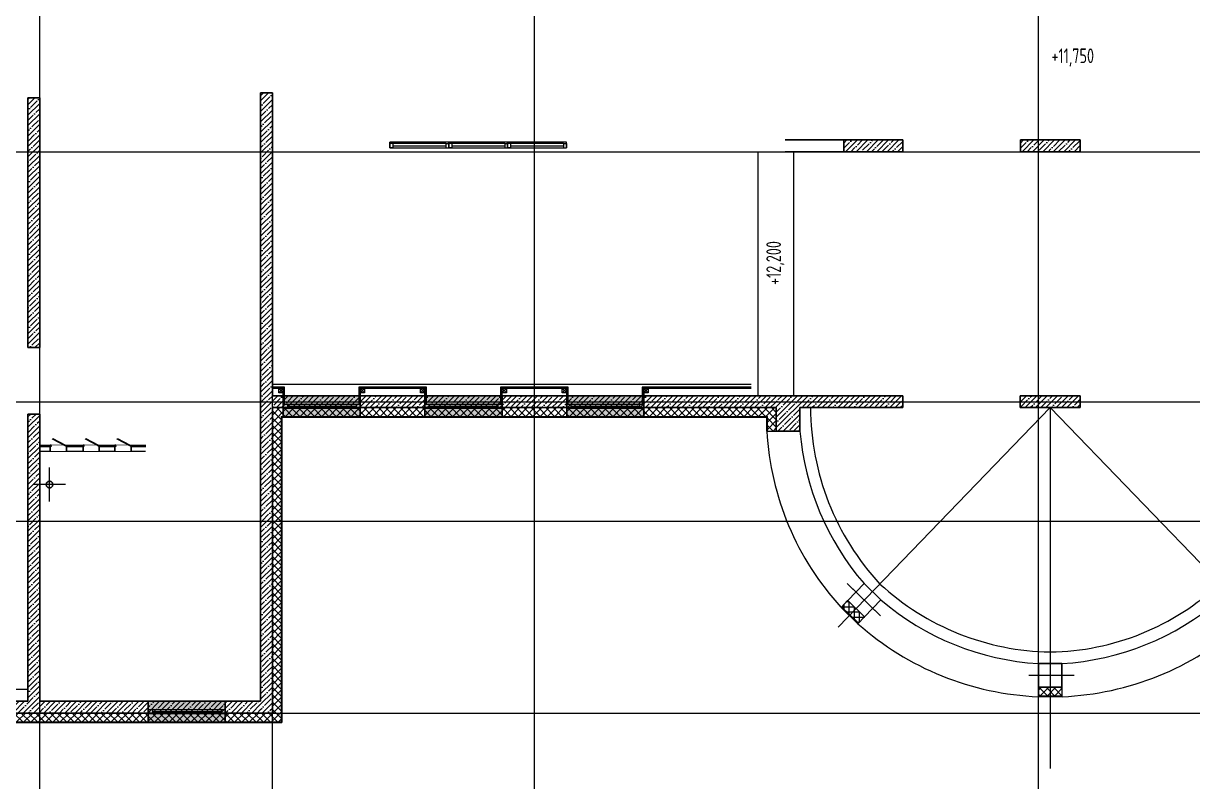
# Model space of a CAD drawing. Header units: millimetres. Extents: x 0 to 546, y 0 to 356.
# Drawn here: x 491.46 to 511.34, y 251.71 to 264.6 of the extents above; entities that cross this region are included whole.
import ezdxf
from ezdxf import colors
from ezdxf.entities.mleader import LeaderData, LeaderLine
from ezdxf.math import Vec2, Vec3

# ---------------------------------------------------------------- set-up
doc = ezdxf.new("R2010")
doc.units = ezdxf.units.MM
doc.linetypes.add('ACAD_ISO02W100', pattern=[15, 12, -3])
doc.linetypes.add('CENTER', pattern=[2, 1.25, -0.25, 0.25, -0.25])
for name, color, linetype, lineweight in [('_0', 250, 'Continuous', 9), ('АР_ГКЛ', 250, 'Continuous', 5), ('АР_Навесной фасад', 147, 'Continuous', 5), ('АР_Окна БЛОК', 250, 'Continuous', 13), ('АР_Оси', 195, 'Continuous', 9), ('АР_Отметки', 250, 'Continuous', 15), ('АР_Подоконники', 163, 'Continuous', 9), ('АР_Сущ Несущая стена', 216, 'Continuous', 30), ('АР_тонкая линия', 250, 'Continuous', 0), ('АР_Утеплитель', 250, 'Continuous', 9), ('АР_Штриховка монолит', 250, 'Continuous', 9), ('Подвал', 250, 'Continuous', 30)]:
    doc.layers.add(name, color=color, linetype=linetype, lineweight=lineweight)
doc.layers.add('ТХ ОБОРУДОВАНИЕ', color=250, linetype='Continuous')
doc.layers.add('ТХ_подиум скрыть', color=7, linetype='Continuous')
doc.styles.add('ISOCPEUR', font='isocpeur.ttf', dxfattribs={"width": 0.7})
pattern_1 = [(45, (279.56179, 191.4235), (-0.08838835, 0.08838835), []), (45, (279.65018, 191.4235), (-0.08838835, 0.08838835), [0.15625, -0.03125, 0, -0.03125])]
pattern_2 = [(45, (551.438105, 191.4235), (-0.06187184, 0.06187184), []), (135, (551.438105, 191.4235), (-0.06187184, -0.06187184), [])]

# ---------------------------------------------------------------- blocks, each defined once
blk = doc.blocks.new('витраж класс')
at = {"layer": 'ТХ ОБОРУДОВАНИЕ', "linetype": 'Continuous', "lineweight": 15}
for p, q in [((971279, -132904), (970279, -132904)), ((970279, -132930), (970279, -132904)), ((970279, -132930), (970279, -133004)), ((970329, -132930), (970279, -132930)), ((970279, -133004), (970279, -132930)), ((970329, -132930), (970329, -133004)), ((971229, -132930), (970329, -132930)), ((970329, -132967), (971229, -132967)), ((971229, -132930), (971279, -132930)), ((971229, -132930), (971229, -133004)), ((971279, -132930), (971279, -132904)), ((971279, -132930), (971279, -133004)), ((971279, -133004), (971279, -132930)), ((970329, -133004), (970279, -133004)), ((970279, -133004), (971279, -133004)), ((970329, -133004), (971229, -133004)), ((971229, -133004), (971279, -133004))]:
    blk.add_line(p, q, dxfattribs=at)
blk = doc.blocks.new('_DotSmall')
at = {"color": 0, "linetype": 'ByBlock', "const_width": 0.5}
blk.add_lwpolyline([(-0.0625, 0, 1), (0.0625, 0, 1)], format="xyb", close=True, dxfattribs=at)
blk = doc.blocks.new('A$Ce02d65bd')
at = {"ltscale": 100}
for points in [[(0, 0), (0, 75), (75, 75), (75, 0), (0, 0)], [(0, 0), (75, 75)], [(0, 75), (75, 0)]]:
    blk.add_lwpolyline(points, dxfattribs=at)
blk = doc.blocks.new('*U40')
at = {"true_color": 0xffffff}
h = blk.add_hatch(color=7, dxfattribs=at)
h.dxf.hatch_style = 1
h.paths.add_polyline_path([(-1310, -140), (0, -140), (0, 220), (-1310, 220)])
at = {"lineweight": 30}
for p, q in [((-1310, -140), (-1310, 220)), ((0, -140), (0, 220))]:
    blk.add_line(p, q, dxfattribs=at)
for p, q in [((0, 220), (-1310, 220)), ((-1310, 70), (0, 70)), ((-1310, 0), (0, 0)), ((-1240, 0), (-1240, 70)), ((-1240, 35), (-70, 35)), ((-70, 0), (-70, 70)), ((-1310, -140), (0, -140)), ((-1310, -140), (-1310, -140)), ((-1310, -140), (-1310, -140)), ((0, -140), (0, -140)), ((0, -140), (0, -140))]:
    blk.add_line(p, q)
blk = doc.blocks.new('*U103')
at = {"color": 7}
blk.add_wipeout([(-565, 60), (445, 60), (445, -310), (-565, -310)], dxfattribs=at)
for p, q in [((-530, 60), (-565, 60)), ((-550, 60), (-550, -10)), ((-550, -10), (-550, 60)), ((-510, 60), (-530, 60)), ((-510, 20), (-510, 60)), ((-500, 20), (-510, 20)), ((-500, -10), (-500, 20)), ((380, -10), (380, 20)), ((380, 20), (390, 20)), ((390, 20), (390, 60)), ((390, 60), (410, 60)), ((410, 60), (445, 60)), ((430, 60), (430, -10)), ((430, -10), (430, 60)), ((-565, -10), (-530, -10)), ((-530, -10), (-500, -10)), ((410, -10), (380, -10)), ((445, -10), (410, -10))]:
    blk.add_line(p, q)
at = {"lineweight": 30}
for p, q in [((-565, 60), (-565, -310)), ((445, 60), (445, -310))]:
    blk.add_line(p, q, dxfattribs=at)
blk.add_lwpolyline([(389, 60), (370, 25), (-424, 448), (-406, 483)], close=True)
blk = doc.blocks.new('*U102')
at = {"color": 7}
blk.add_wipeout([(-565, 60), (445, 60), (445, -310), (-565, -310)], dxfattribs=at)
for p, q in [((-530, 60), (-565, 60)), ((-550, 60), (-550, -10)), ((-550, -10), (-550, 60)), ((-510, 60), (-530, 60)), ((-510, 20), (-510, 60)), ((-500, 20), (-510, 20)), ((-500, -10), (-500, 20)), ((380, -10), (380, 20)), ((380, 20), (390, 20)), ((390, 20), (390, 60)), ((390, 60), (410, 60)), ((410, 60), (445, 60)), ((430, 60), (430, -10)), ((430, -10), (430, 60)), ((-565, -10), (-530, -10)), ((-530, -10), (-500, -10)), ((410, -10), (380, -10)), ((445, -10), (410, -10))]:
    blk.add_line(p, q)
at = {"lineweight": 30}
for p, q in [((-565, 60), (-565, -310)), ((445, 60), (445, -310))]:
    blk.add_line(p, q, dxfattribs=at)
blk.add_lwpolyline([(389, 60), (370, 25), (-424, 448), (-406, 483)], close=True)
blk = doc.blocks.new('*U104')
at = {"color": 7}
blk.add_wipeout([(-565, 60), (445, 60), (445, -310), (-565, -310)], dxfattribs=at)
for p, q in [((-530, 60), (-565, 60)), ((-550, 60), (-550, -10)), ((-550, -10), (-550, 60)), ((-510, 60), (-530, 60)), ((-510, 20), (-510, 60)), ((-500, 20), (-510, 20)), ((-500, -10), (-500, 20)), ((380, -10), (380, 20)), ((380, 20), (390, 20)), ((390, 20), (390, 60)), ((390, 60), (410, 60)), ((410, 60), (445, 60)), ((430, 60), (430, -10)), ((430, -10), (430, 60)), ((-565, -10), (-530, -10)), ((-530, -10), (-500, -10)), ((410, -10), (380, -10)), ((445, -10), (410, -10))]:
    blk.add_line(p, q)
at = {"lineweight": 30}
for p, q in [((-565, 60), (-565, -310)), ((445, 60), (445, -310))]:
    blk.add_line(p, q, dxfattribs=at)
blk.add_lwpolyline([(389, 60), (370, 25), (-424, 448), (-406, 483)], close=True)
blk = doc.blocks.new('A$C0e870455')
at = {"layer": 'АР_Оси', "linetype": 'CENTER', "ltscale": 1000}
for p, q in [((0, -288), (0, 288)), ((269, 0), (-269, 0))]:
    blk.add_line(p, q, dxfattribs=at)
at = {"layer": 'АР_Оси', "linetype": 'CENTER', "lineweight": 30, "ltscale": 1000}
blk.add_circle((0, 0), 56, dxfattribs=at)
blk = doc.blocks.new('прпр')
at = {"layer": 'АР_Утеплитель', "ltscale": 100}
h = blk.add_hatch(dxfattribs=at)
h.set_pattern_fill('ANSI37', color=256, scale=0.7)
h.set_pattern_definition([(45, (-470.524225, 295.78271), (-0.061871843, 0.061871843), []), (135, (-470.524225, 295.78271), (-0.061871843, -0.061871843), [])])
h.paths.add_polyline_path([(474.4724, 256.2392), (480.8224, 256.2392), (480.8224, 274.1092), (486.4622, 274.1092), (486.4622, 274.2592), (480.6724, 274.2592), (480.6724, 256.3892), (474.3224, 256.3892), (474.3224, 246.3792), (487.7224, 246.3792), (487.7224, 252.7292), (495.8424, 252.7292), (495.8424, 257.9192), (504.1098, 257.9192), (504.1098, 257.6692), (504.2598, 257.6692), (504.2598, 258.0692), (495.6924, 258.0692), (495.6924, 252.8792), (487.5724, 252.8792), (487.5724, 246.5292), (474.4724, 246.5292)])
h = blk.add_hatch(dxfattribs=at)
h.set_pattern_fill('ANSI37', color=256, scale=0.7, angle=45)
h.set_pattern_definition([(90, (551.438105, 191.4235), (-0.0875, 0), []), (180, (551.438105, 191.4235), (0, -0.0875), [])])
h.paths.add_polyline_path([(505.7602, 254.5118), (505.6559, 254.4039), (505.3682, 254.6818), (505.4724, 254.7897)])
h = blk.add_hatch(dxfattribs=at)
h.set_pattern_fill('ANSI37', color=256, scale=0.7)
h.set_pattern_definition(pattern_2)
h.paths.add_polyline_path([(508.7174, 253.317), (508.7174, 253.167), (509.1174, 253.167), (509.1174, 253.317)])
h = blk.add_hatch(dxfattribs=at)
h.set_pattern_fill('ANSI37', color=256, scale=0.7)
h.set_pattern_definition(pattern_2)
h.paths.add_polyline_path([(508.7174, 253.317), (508.7174, 253.167), (509.1174, 253.167), (509.1174, 253.317)])
at = {"layer": 'АР_Штриховка монолит', "ltscale": 100}
h = blk.add_hatch(dxfattribs=at)
h.set_pattern_fill('ANSI35', scale=0.5)
h.set_pattern_definition(pattern_1)
h.paths.add_polyline_path([(495.6924, 258.0692), (495.6924, 258.2692), (495.6924, 262.4192), (495.6924, 262.6192), (495.6924, 263.4067), (495.4924, 263.4067), (495.4924, 253.0792), (495.4924, 252.8792), (495.6924, 252.8792)])
h = blk.add_hatch(dxfattribs=at)
h.set_pattern_fill('ANSI35', scale=0.5)
h.set_pattern_definition(pattern_1)
h.paths.add_polyline_path([(491.7374, 263.3317), (491.5374, 263.3317), (491.5374, 259.0903), (491.7374, 259.0903)])
h = blk.add_hatch(dxfattribs=at)
h.set_pattern_fill('ANSI35', scale=0.5)
h.set_pattern_definition([(45, (276.58179, 191.4235), (-0.08838835, 0.08838835), []), (45, (276.67018, 191.4235), (-0.08838835, 0.08838835), [0.15625, -0.03125, 0, -0.03125])])
h.paths.add_polyline_path([(506.4094, 262.6192), (505.4094, 262.6192), (505.4094, 262.4192), (506.4094, 262.4192)])
h = blk.add_hatch(dxfattribs=at)
h.set_pattern_fill('ANSI35', scale=0.5)
h.set_pattern_definition([(45, (279.58183, 191.4235), (-0.08838835, 0.08838835), []), (45, (279.67021, 191.4235), (-0.08838835, 0.08838835), [0.15625, -0.03125, 0, -0.03125])])
h.paths.add_polyline_path([(509.4294, 262.6192), (508.4094, 262.6192), (508.4094, 262.4192), (509.4294, 262.4192)])
h = blk.add_hatch(dxfattribs=at)
h.set_pattern_fill('ANSI35', scale=0.5)
h.set_pattern_definition(pattern_1)
h.paths.add_polyline_path([(506.4094, 258.2692), (495.6924, 258.2692), (495.6924, 258.0692), (504.2598, 258.0692), (504.2598, 257.6692), (504.662, 257.6692), (504.662, 258.0692), (506.4094, 258.0692)])
h = blk.add_hatch(dxfattribs=at)
h.set_pattern_fill('ANSI35', scale=0.5)
h.set_pattern_definition([(45, (279.56381, 191.4235), (-0.08838835, 0.08838835), []), (45, (279.6522, 191.4235), (-0.08838835, 0.08838835), [0.15625, -0.03125, 0, -0.03125])])
h.paths.add_polyline_path([(509.4274, 258.2692), (508.4074, 258.2692), (508.4074, 258.0692), (509.4274, 258.0692)])
h = blk.add_hatch(dxfattribs=at)
h.set_pattern_fill('ANSI35', scale=0.5)
h.set_pattern_definition(pattern_1)
h.paths.add_polyline_path([(495.4924, 253.0792), (491.7374, 253.0792), (491.7374, 257.9603), (491.5374, 257.9603), (491.5374, 253.0792), (487.5974, 253.0792), (487.5974, 252.8792), (495.4924, 252.8792)])
for points in [[(495.9017, 258.1292), (495.9017, 258.4183), (495.6924, 258.4183)], [(495.8892, 258.1292), (495.8892, 258.4058), (495.6924, 258.4058)], [(495.8767, 258.1488), (495.8767, 258.3933), (495.6924, 258.3933)], [(498.3116, 258.1292), (498.3116, 258.4183), (497.1616, 258.4183), (497.1616, 258.1292)], [(498.2991, 258.1292), (498.2991, 258.4058), (497.1741, 258.4058), (497.1741, 258.1292)], [(498.2866, 258.1488), (498.2866, 258.3933), (497.1866, 258.3933), (497.1866, 258.1864)], [(500.7217, 258.1292), (500.7217, 258.4183), (499.5717, 258.4183), (499.5717, 258.1292)], [(500.7092, 258.1292), (500.7092, 258.4058), (499.5842, 258.4058), (499.5842, 258.1292)], [(500.6967, 258.1488), (500.6967, 258.3933), (499.5967, 258.3933), (499.5967, 258.1864)], [(503.8324, 258.4183), (501.9817, 258.4183), (501.9817, 258.1292)], [(503.8324, 258.4058), (501.9942, 258.4058), (501.9942, 258.1292)], [(503.8324, 258.3933), (502.0067, 258.3933), (502.0067, 258.1864)]]:
    blk.add_lwpolyline(points)
at = {"layer": 'АР_ГКЛ', "color": 0, "linetype": 'ACAD_ISO02W100', "lineweight": 25, "ltscale": 10}
for points in [[(491.7374, 257.4313), (493.5397, 257.4313)], [(491.7374, 257.4063), (493.5397, 257.4063)]]:
    blk.add_lwpolyline(points, dxfattribs=at)
at = {"layer": 'АР_ГКЛ', "color": 0, "linetype": 'ACAD_ISO02W100', "lineweight": 25, "ltscale": 20}
blk.add_lwpolyline([(491.733, 257.3313), (493.5352, 257.3313)], dxfattribs=at)
at = {"layer": 'АР_Навесной фасад', "ltscale": 100}
for p, q in [((495.8424, 257.9192), (495.8424, 252.7292)), ((495.8424, 257.9192), (504.1098, 257.9192)), ((495.8524, 257.9092), (495.8524, 252.7192)), ((495.8524, 257.9092), (504.0998, 257.9092)), ((504.0998, 257.6692), (504.2598, 257.6692)), ((505.3613, 254.6746), (505.4724, 254.7897)), ((505.7601, 254.5118), (505.649, 254.3967)), ((508.7174, 253.317), (508.7174, 253.157)), ((487.7224, 252.7292), (495.8424, 252.7292)), ((487.7324, 252.7192), (495.8524, 252.7192))]:
    blk.add_line(p, q, dxfattribs=at)
at = {"layer": 'АР_Навесной фасад', "color": 18, "ltscale": 100, "true_color": 0x000000}
for points in [[(504.0998, 257.6692), (504.0998, 257.9092)], [(504.1098, 257.6692), (504.1098, 257.9192)], [(505.3613, 254.6746), (505.649, 254.3967)], [(505.3682, 254.6818), (505.6559, 254.4039)], [(505.4739, 254.7913), (505.4183, 254.7337)], [(505.7616, 254.5134), (505.7059, 254.4557)], [(508.7174, 253.3192), (508.7174, 253.239)], [(509.1174, 253.3192), (509.1174, 253.1569)], [(509.1174, 253.167), (508.7174, 253.167)], [(509.1174, 253.157), (508.7174, 253.157)]]:
    blk.add_lwpolyline(points, dxfattribs=at)
at = {"layer": 'АР_Оси', "linetype": 'CENTER', "ltscale": 1000}
for p, q in [((491.7374, 244.8179), (491.7374, 279.1254)), ((500.1474, 244.8179), (500.1474, 279.1254)), ((508.7174, 244.8179), (508.7174, 279.1254)), ((495.6924, 244.8179), (495.6924, 263.4217)), ((462.0087, 262.4192), (545.6058, 262.4192)), ((462.0087, 258.1692), (545.6058, 258.1692)), ((508.9194, 258.0692), (505.3121, 254.3358)), ((508.9194, 258.0692), (508.9174, 251.9371)), ((508.9194, 258.0692), (512.5227, 254.3358)), ((462.0087, 256.1392), (545.6058, 256.1392)), ((505.4647, 255.0782), (506.0182, 254.5436)), ((505.4799, 255.0635), (506.0335, 254.5289)), ((509.3234, 253.5192), (508.5538, 253.5192)), ((509.3234, 253.5192), (508.5538, 253.5192)), ((462.0087, 252.8792), (545.6058, 252.8792))]:
    blk.add_line(p, q, dxfattribs=at)
at = {"layer": 'АР_Подоконники', "ltscale": 100}
for p, q in [((495.6924, 258.4692), (503.8324, 258.4692)), ((491.5374, 253.2792), (487.5974, 253.2792))]:
    blk.add_line(p, q, dxfattribs=at)
for centre, radius, start, end in [((509.2559, 258.074), 4.4126, 180.06299, 222.88103), ((508.9864, 258.2954), 4.3795, 227.40678, 269.09723), ((508.8551, 258.2272), 4.3111, 270.82835, 313.13729)]:
    blk.add_arc(centre, radius, start, end, dxfattribs=at)
at = {"layer": 'АР_Сущ Несущая стена', "color": 7, "ltscale": 100}
for p, q in [((495.4924, 263.4217), (495.4924, 253.0792)), ((495.4924, 263.4217), (495.6924, 263.4217)), ((495.6924, 263.4217), (495.6924, 262.4192)), ((491.5374, 263.3317), (491.5374, 259.0903)), ((491.5374, 263.3317), (491.7374, 263.3317)), ((491.7374, 263.3317), (491.7374, 259.0903)), ((504.4094, 262.6192), (505.4094, 262.6192)), ((505.4094, 262.6192), (505.4094, 262.4192)), ((505.4094, 262.6192), (506.4094, 262.6192)), ((506.4094, 262.6192), (506.4094, 262.4192)), ((508.4094, 262.6192), (509.4294, 262.6192)), ((508.4094, 262.6192), (508.4094, 262.4192)), ((509.4294, 262.6192), (509.4294, 262.4192)), ((495.6924, 262.4192), (495.6924, 258.2692)), ((504.4094, 262.4192), (505.4094, 262.4192)), ((505.4094, 262.4192), (506.4094, 262.4192)), ((508.4094, 262.4192), (509.4294, 262.4192)), ((491.5374, 259.0903), (491.7374, 259.0903)), ((495.6924, 258.2692), (506.4094, 258.2692)), ((506.4094, 258.0692), (506.4094, 258.2692)), ((508.4074, 258.2692), (509.4274, 258.2692)), ((508.4074, 258.0692), (508.4074, 258.2692)), ((509.4274, 258.0692), (509.4274, 258.2692)), ((495.6924, 258.0692), (495.6924, 252.8792)), ((495.6924, 258.0692), (504.2598, 258.0692)), ((504.662, 258.0692), (506.4094, 258.0692)), ((508.4074, 258.0692), (509.4274, 258.0692)), ((491.5374, 257.9603), (491.5374, 253.0792)), ((491.5374, 257.9603), (491.7374, 257.9603)), ((491.7374, 257.9603), (491.7374, 253.0792)), ((487.5974, 253.0792), (491.5374, 253.0792)), ((491.7374, 253.0792), (495.4924, 253.0792)), ((487.5724, 252.8792), (495.6924, 252.8792))]:
    blk.add_line(p, q, dxfattribs=at)
for points in [[(504.2598, 257.6692), (504.2598, 258.0692)], [(504.662, 257.6692), (504.662, 258.0692)], [(504.2598, 257.6692), (504.662, 257.6692)]]:
    blk.add_lwpolyline(points, dxfattribs=at)
for points in [[(506.0395, 254.8011), (505.7518, 255.079), (505.4739, 254.7912), (505.7617, 254.5134)], [(508.7174, 253.7192), (509.1174, 253.7192), (509.1174, 253.3192), (508.7174, 253.3192)]]:
    blk.add_lwpolyline(points, close=True, dxfattribs=at)
at = {"layer": 'АР_тонкая линия', "color": 18, "ltscale": 100, "true_color": 0x000000}
for centre, radius, start, end in [((508.9238, 257.938), 4.8315, 183.18991, 222.41054), ((509.2187, 258.062), 4.5736, 184.92731, 220.70928), ((508.992, 258.2537), 4.5429, 229.46472, 266.535), ((508.8429, 258.2537), 4.5428, 273.46462, 310.53518), ((508.9174, 258.0691), 4.9162, 228.33129, 267.66871), ((508.9159, 258.0675), 4.9147, 272.38941, 311.61489)]:
    blk.add_arc(centre, radius, start, end, dxfattribs=at)
at = {"layer": 'ТХ_подиум скрыть'}
blk.add_lwpolyline([(504.5524, 258.2692), (503.9524, 258.2692), (503.9524, 262.4192), (504.5524, 262.4192)], close=True, dxfattribs=at)
at = {"layer": '_0', "color": 1, "lineweight": -3, "ltscale": 500, "xscale": 0.001, "yscale": 0.001, "zscale": 0.001, "rotation": 180}
for p in [(495.8767, 258.3933), (497.2609, 258.3933), (498.2866, 258.3933), (499.6717, 258.3933), (500.6967, 258.3933), (502.0817, 258.3933)]:
    blk.add_blockref('A$Ce02d65bd', p, dxfattribs=at)
at = {"layer": 'АР_Окна БЛОК', "xscale": -0.001, "yscale": 0.001, "zscale": 0.001, "rotation": 180}
for p in [(497.1874, 258.1292), (499.5974, 258.1292), (502.0074, 258.1292), (494.8924, 252.9392)]:
    blk.add_blockref('*U40', p, dxfattribs=at)
at = {"layer": 'Подвал', "lineweight": 13, "ltscale": 500, "xscale": 0.001, "yscale": 0.001, "zscale": 0.001}
blk.add_blockref('A$C0e870455', (491.904, 256.762), dxfattribs=at)
at = {"layer": 'ТХ ОБОРУДОВАНИЕ', "xscale": 0.001, "yscale": 0.001, "zscale": 0.001}
for p in [(-472.5864, 395.4877), (-471.5864, 395.4877), (-470.5864, 395.4877)]:
    blk.add_blockref('витраж класс', p, dxfattribs=at)
at = {"layer": 'АР_Отметки'}
ml = blk.add_multileader_mtext('Standard', dxfattribs=at)
ml.set_content('Л.4', color=256, style='ISOCPEUR')
ml.set_leader_properties(color=256, linetype='Continuous', lineweight=-1)
ml.set_arrow_properties(name='DOTSMALL')
ml.build(insert=Vec2(0, 0))
ml.multileader.update_dxf_attribs({"has_text_frame": 1, "text_left_attachment_type": 4, "text_right_attachment_type": 4, "dogleg_length": 100, "arrow_head_size": 0.18})
ctx = ml.context
ctx.base_point, ctx.char_height, ctx.arrow_head_size, ctx.landing_gap_size, ctx.plane_origin = Vec3(147622.5144, 168748.553), 0.25, 0.18, 0.05, Vec3(526.7959, 309.402)
ctx.left_attachment, ctx.right_attachment = 4, 4
notes = []
notes.append((ctx, [(0, (0, 0, 0), (0, 0), (1, 0), 1, [])]))
ctx.mtext.insert, ctx.mtext.width, ctx.mtext.line_spacing_style, ctx.mtext.flow_direction = Vec3(499.4622, 321.3584), 0.852697, 2, 5
ml = blk.add_multileader_mtext('Standard', dxfattribs=at)
ml.set_content('+11,550', color=256, style='ISOCPEUR')
ml.set_leader_properties(color=256, linetype='Continuous', lineweight=-1)
ml.set_arrow_properties(name='DOTSMALL')
ml.build(insert=Vec2(0, 0))
ml.multileader.update_dxf_attribs({"has_text_frame": 1, "text_left_attachment_type": 4, "text_right_attachment_type": 4, "dogleg_length": 100, "arrow_head_size": 0.18})
ctx = ml.context
ctx.base_point, ctx.char_height, ctx.arrow_head_size, ctx.landing_gap_size, ctx.plane_origin = Vec3(147621.9099, 168747.9026), 0.25, 0.18, 0.05, Vec3(496.6465, 319.7835)
ctx.left_attachment, ctx.right_attachment = 4, 4
notes.append((ctx, [(0, (0, 0, 0), (0, 0), (1, 0), 1, [])]))
ctx.mtext.insert, ctx.mtext.width, ctx.mtext.line_spacing_style, ctx.mtext.flow_direction = Vec3(498.8577, 320.708), 0.852697, 2, 5
ml = blk.add_multileader_mtext('Standard', dxfattribs=at)
ml.set_content('+11,550', color=256, style='ISOCPEUR')
ml.set_leader_properties(color=256, linetype='Continuous', lineweight=-1)
ml.set_arrow_properties(name='DOTSMALL')
ml.build(insert=Vec2(0, 0))
ml.multileader.update_dxf_attribs({"has_text_frame": 1, "text_left_attachment_type": 4, "text_right_attachment_type": 4, "dogleg_length": 100, "arrow_head_size": 0.18})
ctx = ml.context
ctx.base_point, ctx.char_height, ctx.arrow_head_size, ctx.landing_gap_size, ctx.plane_origin = Vec3(147621.9099, 168747.9026), 0.25, 0.18, 0.05, Vec3(496.6465, 319.7835)
ctx.left_attachment, ctx.right_attachment = 4, 4
notes.append((ctx, [(0, (0, 0, 0), (0, 0), (1, 0), 1, [])]))
ctx.mtext.insert, ctx.mtext.width, ctx.mtext.line_spacing_style, ctx.mtext.flow_direction = Vec3(498.8577, 320.708), 0.852697, 2, 5
ml = blk.add_multileader_mtext('Standard', dxfattribs=at)
ml.set_content('+13,200', color=256, style='ISOCPEUR')
ml.set_leader_properties(color=256, linetype='Continuous', lineweight=-1)
ml.set_arrow_properties(name='DOTSMALL')
ml.build(insert=Vec2(0, 0))
ml.multileader.update_dxf_attribs({"has_text_frame": 1, "text_left_attachment_type": 4, "text_right_attachment_type": 4, "dogleg_length": 100, "arrow_head_size": 0.18})
ctx = ml.context
ctx.base_point, ctx.char_height, ctx.arrow_head_size, ctx.landing_gap_size, ctx.plane_origin = Vec3(147627.0658, 168747.8362), 0.25, 0.18, 0.05, Vec3(501.6465, 320.5285)
ctx.left_attachment, ctx.right_attachment = 4, 4
notes.append((ctx, [(0, (0, 0, 0), (0, 0), (1, 0), 1, [])]))
ctx.mtext.insert, ctx.mtext.width, ctx.mtext.line_spacing_style, ctx.mtext.flow_direction = Vec3(504.0135, 320.6416), 0.852697, 2, 5
ml = blk.add_multileader_mtext('Standard', dxfattribs=at)
ml.set_content('+13,340', color=256, style='ISOCPEUR')
ml.set_leader_properties(color=256, linetype='Continuous', lineweight=-1)
ml.set_arrow_properties(name='DOTSMALL')
ml.build(insert=Vec2(0, 0))
ml.multileader.update_dxf_attribs({"has_text_frame": 1, "text_left_attachment_type": 4, "text_right_attachment_type": 4, "dogleg_length": 100, "arrow_head_size": 0.18})
ctx = ml.context
ctx.base_point, ctx.char_height, ctx.arrow_head_size, ctx.landing_gap_size, ctx.plane_origin = Vec3(147626.95, 168746.2444), 0.25, 0.18, 0.05, Vec3(502.3289, 319.0113)
ctx.left_attachment, ctx.right_attachment = 4, 4
notes.append((ctx, [(0, (0, 0, 0), (0, 0), (1, 0), 1, [])]))
ctx.mtext.insert, ctx.mtext.width, ctx.mtext.line_spacing_style, ctx.mtext.flow_direction = Vec3(503.8977, 319.0498), 0.852697, 2, 5
ml = blk.add_multileader_mtext('Standard', dxfattribs=at)
ml.set_content('+13,340', color=256, style='ISOCPEUR')
ml.set_leader_properties(color=256, linetype='Continuous', lineweight=-1)
ml.set_arrow_properties(name='DOTSMALL')
ml.build(insert=Vec2(0, 0))
ml.multileader.update_dxf_attribs({"has_text_frame": 1, "text_left_attachment_type": 4, "text_right_attachment_type": 4, "dogleg_length": 100, "arrow_head_size": 0.18})
ctx = ml.context
ctx.base_point, ctx.char_height, ctx.arrow_head_size, ctx.landing_gap_size, ctx.plane_origin = Vec3(147616.3096, 168716.4154), 0.25, 0.18, 0.05, Vec3(493.126, 287.1768)
ctx.left_attachment, ctx.right_attachment = 4, 4
notes.append((ctx, [(0, (0, 0, 0), (0, 0), (1, 0), 1, [])]))
ctx.mtext.insert, ctx.mtext.width, ctx.mtext.defined_height, ctx.mtext.line_spacing_style, ctx.mtext.flow_direction = Vec3(493.2574, 289.2208), 0.696035, 0.7765, 2, 5
ml = blk.add_multileader_mtext('Standard', dxfattribs=at)
ml.set_content('+9,800', color=256, style='ISOCPEUR')
ml.set_leader_properties(color=256, linetype='Continuous', lineweight=-1)
ml.set_arrow_properties(name='DOTSMALL')
ml.build(insert=Vec2(0, 0))
ml.multileader.update_dxf_attribs({"has_text_frame": 1, "text_left_attachment_type": 4, "text_right_attachment_type": 4, "dogleg_length": 100, "arrow_head_size": 0.18})
ctx = ml.context
ctx.base_point, ctx.char_height, ctx.arrow_head_size, ctx.landing_gap_size, ctx.plane_origin = Vec3(147652.2274, 168700.8602), 0.25, 0.18, 0.05, Vec3(528.8758, 272.6715)
ctx.left_attachment, ctx.right_attachment = 4, 4
notes.append((ctx, [(0, (0, 0, 0), (0, 0), (1, 0), 1, [])]))
ctx.mtext.insert, ctx.mtext.width, ctx.mtext.line_spacing_style, ctx.mtext.flow_direction = Vec3(529.1751, 273.6656), 0.852697, 2, 5
ml = blk.add_multileader_mtext('Standard', dxfattribs=at)
ml.set_content('+9,800', color=256, style='ISOCPEUR')
ml.set_leader_properties(color=256, linetype='Continuous', lineweight=-1)
ml.set_arrow_properties(name='DOTSMALL')
ml.build(insert=Vec2(0, 0))
ml.multileader.update_dxf_attribs({"has_text_frame": 1, "text_left_attachment_type": 4, "text_right_attachment_type": 4, "dogleg_length": 100, "arrow_head_size": 0.18})
ctx = ml.context
ctx.base_point, ctx.char_height, ctx.arrow_head_size, ctx.landing_gap_size, ctx.plane_origin = Vec3(147652.2274, 168700.8602), 0.25, 0.18, 0.05, Vec3(528.8758, 272.6715)
ctx.left_attachment, ctx.right_attachment = 4, 4
notes.append((ctx, [(0, (0, 0, 0), (0, 0), (1, 0), 1, [])]))
ctx.mtext.insert, ctx.mtext.width, ctx.mtext.line_spacing_style, ctx.mtext.flow_direction = Vec3(529.1751, 273.6656), 0.852697, 2, 5
ml = blk.add_multileader_mtext('Standard', dxfattribs=at)
ml.set_content('Л.1', color=256, style='ISOCPEUR')
ml.set_leader_properties(color=256, linetype='Continuous', lineweight=-1)
ml.set_arrow_properties(name='DOTSMALL')
ml.build(insert=Vec2(0, 0))
ml.multileader.update_dxf_attribs({"has_text_frame": 1, "text_left_attachment_type": 4, "text_right_attachment_type": 4, "dogleg_length": 100, "arrow_head_size": 0.18})
ctx = ml.context
ctx.base_point, ctx.char_height, ctx.arrow_head_size, ctx.landing_gap_size, ctx.plane_origin = Vec3(147649.4614, 168700.0798), 0.25, 0.18, 0.05, Vec3(551.7493, 260.3104)
ctx.left_attachment, ctx.right_attachment = 4, 4
notes.append((ctx, [(0, (0, 0, 0), (0, 0), (1, 0), 1, [])]))
ctx.mtext.insert, ctx.mtext.width, ctx.mtext.line_spacing_style, ctx.mtext.flow_direction = Vec3(526.4092, 272.8852), 0.852697, 2, 5
ml = blk.add_multileader_mtext('Standard', dxfattribs=at)
ml.set_content('+11,750', color=256, style='ISOCPEUR')
ml.set_leader_properties(color=256, linetype='Continuous', lineweight=-1)
ml.set_arrow_properties(name='DOTSMALL')
ml.build(insert=Vec2(0, 0))
ml.multileader.update_dxf_attribs({"has_text_frame": 1, "text_left_attachment_type": 4, "text_right_attachment_type": 4, "dogleg_length": 100, "arrow_head_size": 0.18})
ctx = ml.context
ctx.base_point, ctx.char_height, ctx.arrow_head_size, ctx.landing_gap_size, ctx.plane_origin = Vec3(147650.37, 168695.2432), 0.25, 0.18, 0.05, Vec3(527.7468, 265.0962)
ctx.left_attachment, ctx.right_attachment = 4, 4
notes.append((ctx, [(0, (0, 0, 0), (0, 0), (1, 0), 1, [])]))
ctx.mtext.insert, ctx.mtext.width, ctx.mtext.line_spacing_style, ctx.mtext.flow_direction = Vec3(527.3177, 268.0487), 0.852697, 2, 5
ml = blk.add_multileader_mtext('Standard', dxfattribs=at)
ml.set_content('+12,200', color=256, style='ISOCPEUR')
ml.set_leader_properties(color=256, linetype='Continuous', lineweight=-1)
ml.set_arrow_properties(name='DOTSMALL')
ml.build(insert=Vec2(0, 0))
ml.multileader.update_dxf_attribs({"has_text_frame": 1, "text_left_attachment_type": 4, "text_right_attachment_type": 4, "dogleg_length": 100, "arrow_head_size": 0.18})
ctx = ml.context
ctx.base_point, ctx.char_height, ctx.arrow_head_size, ctx.landing_gap_size, ctx.plane_origin, ctx.plane_x_axis, ctx.plane_y_axis = Vec3(147637.1535, 168687.7398), 0.25, 0.18, 0.05, Vec3(526.1988, 285.4478), Vec3(0, 1), Vec3(-1, 0)
ctx.left_attachment, ctx.right_attachment = 4, 4
notes.append((ctx, [(0, (0, 0, 0), (0, 0), (1, 0), 1, [])]))
ctx.mtext.insert, ctx.mtext.text_direction, ctx.mtext.rotation, ctx.mtext.width, ctx.mtext.line_spacing_style, ctx.mtext.flow_direction = Vec3(513.7179, 260.2619), Vec3(0, 1), 1.5707963, 0.852697, 2, 5
ml = blk.add_multileader_mtext('Standard', dxfattribs=at)
ml.set_content('+12,200', color=256, style='ISOCPEUR')
ml.set_leader_properties(color=256, linetype='Continuous', lineweight=-1)
ml.set_arrow_properties(name='DOTSMALL')
ml.build(insert=Vec2(0, 0))
ml.multileader.update_dxf_attribs({"has_text_frame": 1, "text_left_attachment_type": 4, "text_right_attachment_type": 4, "dogleg_length": 100, "arrow_head_size": 0.18})
ctx = ml.context
ctx.base_point, ctx.char_height, ctx.arrow_head_size, ctx.landing_gap_size, ctx.plane_origin, ctx.plane_x_axis, ctx.plane_y_axis = Vec3(147627.526, 168687.6328), 0.25, 0.18, 0.05, Vec3(516.5713, 285.3408), Vec3(0, 1), Vec3(-1, 0)
ctx.left_attachment, ctx.right_attachment = 4, 4
notes.append((ctx, [(0, (0, 0, 0), (0, 0), (1, 0), 1, [])]))
ctx.mtext.insert, ctx.mtext.text_direction, ctx.mtext.rotation, ctx.mtext.width, ctx.mtext.line_spacing_style, ctx.mtext.flow_direction = Vec3(504.0905, 260.1548), Vec3(0, 1), 1.5707963, 0.852697, 2, 5
for ctx, leaders in notes:
    for number, flags, end, landing, length, lines in leaders:
        leader = LeaderData()
        leader.index, (leader.has_last_leader_line, leader.has_dogleg_vector, leader.attachment_direction) = number, flags
        leader.last_leader_point, leader.dogleg_vector, leader.dogleg_length = Vec3(end), Vec3(landing), length
        for number, points, colour, breaks in lines:
            line = LeaderLine()
            line.index, line.vertices, line.color, line.breaks = number, Vec3.list(points), colors.encode_raw_color(colour), breaks
            leader.lines.append(line)
        ctx.leaders.append(leader)
at = {"layer": 'АР_ГКЛ', "xscale": 0.0002701273999331003, "yscale": 0.0002701273999331003, "zscale": 0.0002701273999331003, "rotation": 0.00228070609417874}
for name, p in [('*U104', (492.0703, 257.4151)), ('*U102', (492.6306, 257.4151)), ('*U103', (493.1699, 257.4151))]:
    blk.add_blockref(name, p, dxfattribs=at)
at = {"layer": 'АР_Отметки'}
ml = blk.add_multileader_mtext('Standard', dxfattribs=at)
ml.set_content('+11,750', color=256, style='ISOCPEUR')
ml.set_leader_properties(color=256, linetype='Continuous', lineweight=-1)
ml.set_arrow_properties(name='DOTSMALL')
ml.build(insert=Vec2(0, 0))
ml.multileader.update_dxf_attribs({"has_text_frame": 1, "text_left_attachment_type": 4, "text_right_attachment_type": 4, "dogleg_length": 100, "arrow_head_size": 0.18})
ctx = ml.context
ctx.base_point, ctx.char_height, ctx.arrow_head_size, ctx.landing_gap_size, ctx.plane_origin = Vec3(147631.9906, 168691.3685), 0.25, 0.18, 0.05, Vec3(509.3675, 261.2214)
ctx.left_attachment, ctx.right_attachment = 4, 4
notes = []
notes.append((ctx, [(0, (0, 0, 0), (0, 0), (1, 0), 1, [])]))
ctx.mtext.insert, ctx.mtext.width, ctx.mtext.line_spacing_style, ctx.mtext.flow_direction = Vec3(508.9384, 264.1739), 0.852697, 2, 5
for ctx, leaders in notes:
    for number, flags, end, landing, length, lines in leaders:
        leader = LeaderData()
        leader.index, (leader.has_last_leader_line, leader.has_dogleg_vector, leader.attachment_direction) = number, flags
        leader.last_leader_point, leader.dogleg_vector, leader.dogleg_length = Vec3(end), Vec3(landing), length
        for number, points, colour, breaks in lines:
            line = LeaderLine()
            line.index, line.vertices, line.color, line.breaks = number, Vec3.list(points), colors.encode_raw_color(colour), breaks
            leader.lines.append(line)
        ctx.leaders.append(leader)

msp = doc.modelspace()

# ---------------------------------------------------------------- block references
msp.add_blockref('прпр', (0, 0))

doc.saveas('drawing.dxf')
